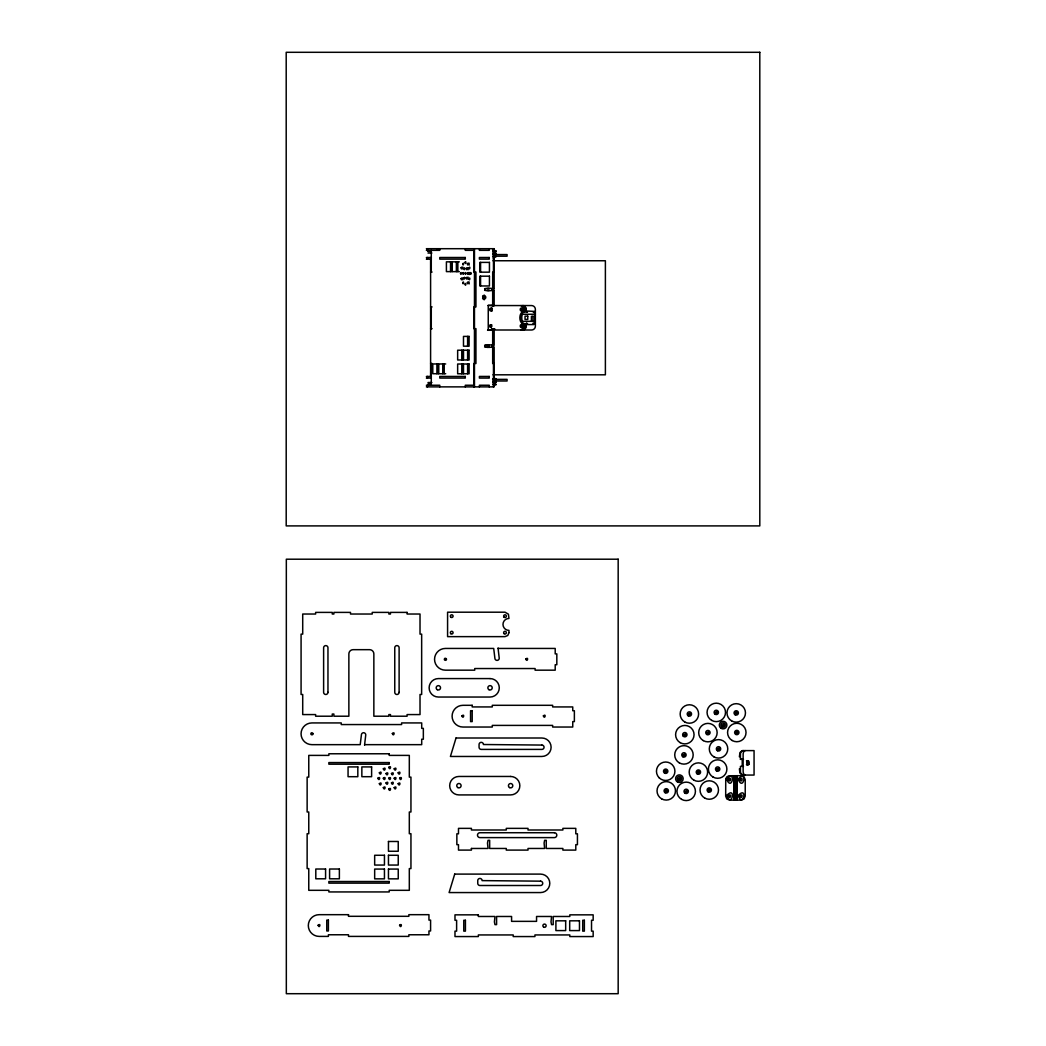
<?xml version="1.0" encoding="UTF-8"?>
<svg xmlns="http://www.w3.org/2000/svg" width="1046" height="1046" viewBox="0 0 1046 1046"><rect width="100%" height="100%" fill="white"/><g stroke="black" fill="none" stroke-linecap="round" stroke-linejoin="round"><path stroke-width="1.5" d="M492.679 346.893L492.679 363.511L494.157 363.511M492.679 305.288L492.679 290.304M493.464 272.052L493.464 248.7L493.464 250.334M524.621 323.763L524.321 328.026L522.359 330L524.321 328.026L524.621 323.763A5.975 3.426 -90 0 1 521.196 317.788A5.975 3.426 -90 0 1 524.621 311.813L524.321 307.55L522.359 305.563L524.556 308.505M523.706 330L525.667 328.026L525.968 323.763L522.869 323.763M523.706 305.563L525.667 307.55L525.968 311.813L522.869 311.813M739.391 768.81L739.927 773.072L743.366 775.06M739.391 756.859L739.927 752.597L742.333 750.753M742.242 766.365L742.242 759.304L740.45 759.304L740.45 754.414A3.805 2.17 -90 0 1 742.621 750.61L754.061 750.61L754.061 767.725L754.061 775.06L742.621 775.06A3.805 2.17 -90 0 1 740.45 771.255L740.45 766.365L743.458 766.365M491.359 310.662C491.424 312.113 491.424 306.949 491.359 308.4M491.934 310.78L491.934 308.269M491.359 324.914L491.594 326.797L491.489 324.783M521.013 330L522.987 328.026L523.288 323.763A5.975 3.426 -90 0 1 519.862 317.788A5.975 3.426 -90 0 1 523.288 311.813L522.987 307.55L521.013 305.563M313.002 733.795C313.042 735.377 310.427 735.037 310.871 733.508C311.25 731.455 314.624 734.161 311.917 733.795M446.498 659.307C446.537 660.889 443.922 660.549 444.367 659.019C444.733 656.966 448.119 659.673 445.413 659.307M683.744 734.684C690.151 731.755 680.515 738.829 685.915 734.684M678.305 778.669C684.712 775.74 675.075 782.813 680.475 778.669M682.868 754.898C689.275 751.969 679.639 759.043 685.038 754.898M688.294 714C694.701 711.071 685.065 718.131 690.465 714M685.104 791.351C691.524 788.436 681.887 795.496 687.287 791.351M706.835 732.605C713.241 729.69 703.605 736.75 709.005 732.605M715.203 712.391C721.609 709.463 711.973 716.536 717.373 712.391M717.438 748.858C723.858 745.929 714.222 752.989 719.609 748.858M722.015 725.087C728.421 722.158 718.785 729.219 724.185 725.087M716.575 769.058C722.982 766.143 713.346 773.203 718.746 769.058M471.197 272.888L471.197 273.987M364.557 745.131L365.747 734.946A2.17 2.17 0 0 0 364.139 732.801L363.59 732.723A2.17 2.17 0 0 0 361.406 734.854L360.203 744.66L311.917 744.66A10.865 10.865 0 0 1 301.052 733.795A10.865 10.865 0 0 1 311.917 722.93L341.244 722.93L341.244 724.564L401.612 724.564L401.612 722.93L421.708 722.93L421.708 728.356L423.342 728.356L423.342 739.221L421.708 739.221L421.708 744.66L364.649 744.66M462.803 267.07L462.803 268.953M469.066 263.095L469.183 265.083M462.803 277.922L462.803 279.805M469.066 272.496L469.183 274.483M469.066 281.91L469.183 283.897M493.437 328.849L491.829 330M493.163 330L494.771 328.849M468.033 267.684L468.033 269.776M468.033 277.085L468.033 279.19M492.928 328.954L491.542 328.954M492.431 328.954L493.817 328.954M742.333 750.753L743.366 750.61M426.376 248.7L494.157 248.7L494.157 288.67L488.547 288.134M436.77 249.353L437.686 249.353M426.376 250.334L439.778 250.334L439.778 248.7M473.773 250.334L465.287 250.334L465.287 248.7M493.215 250.661L495.922 250.661M427.997 251.197L430.69 251.197M493.215 251.197L495.922 251.197M427.997 251.419L431.37 251.419M492.993 251.419L495.909 251.419M427.997 253.04L431.854 253.04M492.993 253.04L495.909 253.04M493.215 253.263L495.922 253.263M493.215 253.812L495.922 253.812M493.215 254.348L495.922 254.348M493.006 254.57L507.075 254.57L507.075 256.192L493.006 256.192M493.215 256.414L495.922 256.414M493.215 256.95L495.922 256.95M426.376 257.499L431.383 257.499M426.376 259.133L431.383 259.133M492.967 260.755L605.386 260.755L605.386 374.808L492.967 374.808M459.325 261.84L452.238 261.84L452.238 271.62L459.325 271.62M430.599 272.052L432.076 272.052M494.157 272.052L492.679 272.052L492.679 288.67M484.612 288.67L487.763 288.134M484.612 290.304L487.763 290.84M488.09 305.563L531.564 305.563A3.805 3.805 0 0 1 535.369 309.368L535.369 326.208A3.805 3.805 0 0 1 531.564 330L488.09 330M492.274 305.641L494.026 305.863L491.829 305.563M521.601 305.707L524.281 305.707M522.15 306.099L524.831 306.099M522.621 306.726L525.301 306.726M430.599 306.923L432.076 306.923M522.987 307.55L525.667 307.55M523.209 308.505L525.89 308.505M492.182 308.348A1.36 0.785 -90 0 0 491.019 309.524L491.463 309.524M523.288 309.524L525.968 309.524M525.968 311.002L534.571 311.407L534.781 323.724L533.721 324.574L522.869 324.574M522.176 314.258L535.369 314.258M521.183 321.318L535.369 321.318M523.288 326.038L525.968 326.038M523.209 327.071L525.89 327.071M522.987 328.026L525.667 328.026M430.599 328.653L432.076 328.653M522.621 328.849L525.301 328.849M491.882 329.124L493.477 329.124M492.235 329.189L494.418 329.333M522.15 329.477L524.831 329.477M492.692 329.699L494.026 329.699M492.274 329.935L493.607 329.935M521.601 329.869L524.281 329.869M487.567 330.275L494.157 330.275L494.157 345.272L488.547 344.722M484.612 345.272L487.763 344.722M484.612 346.893L487.763 347.442M430.599 363.511L432.076 363.511M445.701 363.956L438.614 363.956L438.614 373.723L445.701 373.723M426.376 376.442L431.383 376.442M426.376 378.077L431.383 378.077M493.215 378.613L495.922 378.613M493.215 379.162L495.922 379.162M492.601 379.371L507.075 379.371L507.075 381.005L493.006 381.005M493.215 381.228L495.922 381.228M493.215 381.764L495.922 381.764M493.215 382.313L495.922 382.313M427.997 382.522L431.854 382.522M492.993 382.522L495.909 382.522M427.997 384.157L431.37 384.157M492.993 384.157L495.909 384.157M427.997 384.366L430.69 384.366M493.215 384.366L495.922 384.366M493.215 384.915L495.922 384.915M426.376 385.242L439.778 385.242L439.778 386.876M473.773 385.242L465.287 385.242L465.287 386.876M426.376 386.876L494.157 386.876L494.157 346.893L488.547 347.442M498.144 648.442L555.204 648.442L555.204 653.881L556.825 653.881L556.825 664.733L555.204 664.733L555.204 670.172L535.107 670.172L535.107 668.538L474.74 668.538L474.74 670.172L445.413 670.172A10.865 10.865 0 0 1 434.548 659.307A10.865 10.865 0 0 1 445.413 648.442L493.699 648.442L494.889 658.248A2.17 2.17 0 0 0 497.059 660.379L497.621 660.301A2.17 2.17 0 0 0 499.23 658.209L498.04 647.971M740.45 759.304L743.471 759.304M733.704 780.408L737.077 780.408M733.821 780.617L737.182 780.617L737.182 775.687M733.821 785.337L737.182 785.337L737.182 790.488L733.821 790.488M733.704 785.559L737.077 785.559L736.946 790.266M733.704 790.266L737.077 790.266M733.821 795.195L737.182 795.195L737.182 800.125M733.704 795.418L737.077 795.418M737.051 775.687L736.946 780.408M737.077 780.617L736.946 785.337M737.077 790.488L736.946 795.195M736.946 795.418L736.946 800.125M736.802 775.687L736.802 780.408M736.802 780.617L736.802 785.337M736.802 785.559L736.802 790.266M736.802 790.488L736.802 795.195M736.802 795.418L736.802 800.125M736.593 775.687L736.593 780.408M736.593 780.617L736.593 785.337M736.593 785.559L736.593 790.266M736.593 790.488L736.593 795.195M736.593 795.418L736.593 800.125M736.358 775.687L736.358 780.408M736.358 780.617L736.358 785.337M736.358 785.559L736.358 790.266M736.358 790.488L736.358 795.195M736.358 795.418L736.358 800.125M736.07 775.687L736.07 800.125M735.979 785.559L735.769 775.687M735.979 790.266L735.769 800.125M735.613 780.617L735.769 785.337M735.769 785.559L735.769 790.266M735.613 790.488L735.769 795.195M735.443 775.687L735.443 780.408M735.443 780.617L735.443 785.337M735.443 785.559L735.443 790.266M735.443 790.488L735.443 795.195M735.443 795.418L735.443 800.125M735.273 780.617L735.273 785.337M735.273 790.488L735.273 795.195M735.129 775.687L735.129 780.408M735.129 780.617L735.129 785.337M735.129 785.559L735.129 790.266M735.129 790.488L735.129 795.195M735.129 795.418L735.129 800.125M734.828 775.687L734.828 800.125M734.54 775.687L734.54 800.125M734.096 775.687L734.292 780.408M734.292 780.617L734.292 785.337M734.096 785.559L734.292 790.266M734.292 790.488L734.292 795.195M734.096 795.418L734.292 800.125M733.939 775.687L733.939 780.408M733.939 780.617L733.939 785.337M733.939 785.559L733.939 790.266M733.939 790.488L733.939 795.195M733.939 795.418L733.939 800.125M733.821 775.687L733.847 800.125M524.621 309.524L524.621 311.813M521.784 312.087L521.784 323.489M493.464 257.499L493.464 259.133M493.464 288.67L493.464 290.304M493.464 363.511L493.464 386.876M493.241 345.272L493.241 346.893M492.679 330.275L492.679 345.272M491.986 288.67L491.986 290.304M491.764 345.272L491.764 346.893M489.24 248.7L489.24 250.334L479.395 250.334L479.395 248.7M489.24 288.67L487.07 288.67M489.24 290.304L487.07 290.304M489.24 345.272L487.07 345.272M489.24 346.893L487.07 346.893M489.24 386.876L489.24 385.242L479.395 385.242L479.395 386.876M488.547 290.84L494.157 290.304L494.157 305.288L488.247 305.288L488.247 330.275M485.292 288.67L485.292 290.304M485.292 345.272L485.292 346.893M484.154 294.972L484.154 299.862M480.572 262.389L480.572 272.169M480.572 276.183L480.572 285.963M474.466 248.7L474.466 386.876M473.773 248.7L473.773 272.052L475.943 272.052L475.943 306.923L473.773 306.923L473.773 328.653L475.943 328.653L475.943 363.511L473.773 363.511L473.773 386.876M467.614 336.407L467.614 346.187M467.614 350.214L467.614 359.981M467.614 364.008L467.614 373.775M461.783 350.214L461.783 359.981M461.783 364.008L461.783 373.775M457.847 261.84L457.847 271.62M456.37 261.84L456.37 271.62M450.538 261.84L450.538 271.62M444.223 363.956L444.223 373.723M442.746 363.956L442.746 373.723M436.914 363.956L436.914 373.723M431.279 250.334L431.279 272.052M431.279 306.923L431.279 328.653M431.279 363.511L431.279 385.242M430.599 259.133L430.599 376.442M427.383 248.7L427.383 250.334M427.383 257.499L427.383 259.133M427.383 376.442L427.383 378.077M427.383 385.242L427.383 386.876M522.569 310.845A1.36 0.771 -90 0 1 521.588 309.524A1.36 0.771 -90 0 1 522.569 308.217M523.497 324.731A1.36 0.771 -90 0 1 523.902 324.731M522.569 327.359A1.36 0.771 -90 0 1 521.614 326.391A1.36 0.771 -90 0 1 522.163 324.731M746.439 760.952A2.17 1.242 -90 0 1 748.308 762.835A2.17 1.242 -90 0 1 746.439 764.718M745.301 775.06A3.805 2.17 -90 0 1 743.131 771.255L743.131 754.414A3.805 2.17 -90 0 1 745.301 750.61M491.241 327.006A1.36 0.785 -90 0 1 491.594 324.731M492.182 310.701A1.36 0.785 -90 0 1 491.019 309.524M482.585 296.214A1.634 1.477 90 0 1 484.664 296.214A1.634 1.477 90 0 1 484.664 298.515A1.634 1.477 90 0 1 482.585 298.515M388.458 869.069L388.458 878.849L398.238 878.849L398.238 869.069L388.458 869.069M388.458 855.275L388.458 865.055L398.238 865.055L398.238 855.275L388.458 855.275M388.458 841.481L388.458 851.261L398.238 851.261L398.238 841.481L388.458 841.481M407.09 612.394L407.09 614.028L420.021 614.028L420.021 634.124L421.656 634.124L421.656 694.479L420.021 694.479L420.021 714.575L407.09 714.575L407.09 716.209L390.472 716.209L390.472 714.575L388.851 714.575L388.851 716.209L373.853 716.209L373.853 653.907A4.236 4.236 0 0 0 369.617 649.671L353.103 649.671A4.236 4.236 0 0 0 348.867 653.907L348.867 716.209L333.883 716.209L333.883 714.039L332.249 714.039L332.249 716.209L315.631 716.209L315.631 714.575L302.712 714.575L302.712 694.479L301.078 694.479L301.078 634.124L302.712 634.124L302.712 614.028L315.631 614.028L315.631 612.394L332.249 612.394L332.249 614.028L333.883 614.028L333.883 612.394L350.502 612.394L350.502 614.028L372.232 614.028L372.232 612.394L388.851 612.394L388.851 614.028L390.472 614.028L390.472 612.394L407.09 612.394M471.419 848.463L471.419 850.097L458.488 850.097L458.488 844.671L456.854 844.671L456.854 833.806L458.488 833.806L458.488 828.367L471.419 828.367L471.419 830.001L506.277 830.001L506.277 828.367L528.008 828.367L528.008 830.001L562.879 830.001L562.879 828.367L575.797 828.367L575.797 833.806L577.431 833.806L577.431 844.671L575.797 844.671L575.797 850.097L562.879 850.097L562.879 848.463L546.26 848.463L546.26 840.317L544.626 840.317L544.09 843.037L544.626 848.463L528.008 848.463L528.008 850.097L506.277 850.097L506.277 848.463L489.659 848.463L489.659 840.317L488.037 840.317L487.488 843.037L488.037 848.463L471.419 848.463M460.502 273.15C460.946 277.033 461.94 270.561 460.502 273.15M461.116 267.724C461.561 271.607 462.554 265.122 461.116 267.724M461.116 278.589C461.561 282.459 462.554 275.987 461.116 278.589M462.79 263.749C463.195 267.593 464.306 261.199 462.79 263.749M462.79 273.15C463.234 277.033 464.228 270.561 462.79 273.15M462.79 282.564C463.195 286.408 464.306 280.014 462.79 282.564M463.94 268.456C464.332 272.3 465.457 265.906 463.94 268.456M463.94 277.857C464.332 281.714 465.457 275.307 463.94 277.857M465.091 262.298C465.483 266.142 466.594 259.748 465.091 262.298M465.091 273.15C465.535 277.033 466.529 270.561 465.091 273.15M465.091 284.015C465.483 287.872 466.594 281.466 465.091 284.015M466.228 268.456C466.634 272.3 467.745 265.906 466.228 268.456M466.228 277.857C466.634 281.714 467.745 275.307 466.228 277.857M467.379 263.749C467.784 267.593 468.896 261.199 467.379 263.749M467.379 273.15C467.824 277.033 468.817 270.561 467.379 273.15M467.379 282.564C467.784 286.408 468.896 280.014 467.379 282.564M469.066 267.724C469.471 271.568 470.556 265.2 469.066 267.724M469.066 278.589C469.471 282.42 470.556 276.066 469.066 278.589M469.68 273.15C470.125 277.033 471.118 270.561 469.68 273.15M725.741 778.878L725.676 796.163L726.826 798.974L729.637 800.125L741.261 800.125L744.059 798.974L745.223 796.163L745.223 779.649L744.059 776.851L741.261 775.687L728.866 775.766L726.826 776.851L725.741 778.878M726.604 779.035C731.782 792.45 736.515 768.64 726.604 779.035M726.604 795.548C731.782 808.95 736.515 785.154 726.604 795.548M728.356 779.388C730.356 784.461 732.148 775.465 728.356 779.388M728.356 795.901C730.356 800.975 732.148 791.979 728.356 795.901M738.11 779.035C743.288 792.45 748.021 768.64 738.11 779.035M738.11 795.548C743.288 808.95 748.021 785.154 738.11 795.548M739.875 779.388C741.875 784.461 743.654 775.465 739.875 779.388M739.875 795.901C741.875 800.975 743.654 791.979 739.875 795.901M318.115 925.252C319.448 929.41 321.344 922.337 318.115 925.252M377.881 778.224C379.214 782.369 381.11 775.295 377.881 778.224M379.345 772.798C380.666 776.943 382.561 769.869 379.345 772.798M379.345 783.663C380.666 787.808 382.561 780.734 379.345 783.663M383.32 768.823C384.653 772.968 386.549 765.894 383.32 768.823M383.32 778.224C384.653 782.369 386.549 775.295 383.32 778.224M383.32 787.638C384.653 791.783 386.549 784.709 383.32 787.638M386.026 773.517C387.36 777.675 389.256 770.601 386.026 773.517M392.342 733.508C393.662 737.665 395.558 730.579 392.342 733.508M386.026 782.931C387.36 787.076 389.256 780.002 386.026 782.931M388.746 767.359C390.08 771.517 391.975 764.43 388.746 767.359M388.746 778.224C390.08 782.369 391.975 775.295 388.746 778.224M388.746 789.089C390.08 793.234 391.975 786.161 388.746 789.089M391.466 773.517C392.799 777.675 394.695 770.601 391.466 773.517M391.466 782.931C392.799 787.076 394.695 780.002 391.466 782.931M394.185 768.823C395.506 772.968 397.402 765.894 394.185 768.823M394.185 778.224C395.506 782.369 397.402 775.295 394.185 778.224M394.185 787.638C395.506 791.783 397.402 784.709 394.185 787.638M398.16 772.798C399.48 776.943 401.376 769.869 398.16 772.798M398.16 783.663C399.48 787.808 401.376 780.734 398.16 783.663M399.611 778.224C400.945 782.369 402.841 775.295 399.611 778.224M399.585 925.252C400.919 929.41 402.815 922.337 399.585 925.252M461.914 715.882C463.234 720.04 465.13 712.954 461.914 715.882M508.957 632.673L507.794 635.471L504.996 636.635L447.583 636.635L447.583 612.198L504.996 612.198L508.421 614.172L508.957 618.434A5.975 5.975 0 0 0 502.982 624.41A5.975 5.975 0 0 0 508.957 630.385L508.957 632.673M525.837 659.019C527.158 663.177 529.054 656.104 525.837 659.019M543.371 715.882C544.705 720.04 546.6 712.954 543.371 715.882M664.641 770.954C665.962 775.112 667.858 768.039 664.641 770.954M665.204 790.567C666.524 794.712 668.42 787.638 665.204 790.567M697.355 771.817C698.676 775.975 700.572 768.888 697.355 771.817M708.207 789.743C709.541 793.888 711.437 786.814 708.207 789.743M735.181 712.627C736.515 716.772 738.411 709.698 735.181 712.627M735.743 732.226C737.077 736.371 738.973 729.297 735.743 732.226M526.426 311.891L527.446 312.27L526.491 311.773M526.426 323.292L527.446 323.685L526.426 323.292M533.225 311.891L534.231 312.27L533.277 311.773M533.225 323.292L534.231 323.685L533.225 323.292M456.03 738.005L450.421 756.467L541.88 756.467A9.231 9.231 0 0 0 551.111 747.236A9.231 9.231 0 0 0 541.88 738.005L456.03 738.005M454.709 874.103L449.1 892.565L540.56 892.565A9.231 9.231 0 0 0 549.791 883.334A9.231 9.231 0 0 0 540.56 874.103L454.709 874.103M759.801 52.3L286.199 52.3L286.199 525.903L759.801 525.903L759.801 52.3M465.287 257.499L439.778 257.499L439.778 259.133L465.287 259.133L465.287 257.499M489.24 257.499L479.395 257.499L479.395 259.133L489.24 259.133L489.24 257.499M452.016 261.84L446.407 261.84L446.407 271.62L452.016 271.62L452.016 261.84M489.436 262.389L479.879 262.389L479.879 272.169L489.436 272.169L489.436 262.389M489.436 276.183L479.879 276.183L479.879 285.963L489.436 285.963L489.436 276.183M527.759 316.154L525.04 316.154L525.04 319.409L527.759 319.409L527.759 316.154M533.055 316.297L531.42 316.297L531.42 320.612L533.055 320.612L533.055 316.297M469.092 336.407L463.483 336.407L463.483 346.187L469.092 346.187L469.092 336.407M463.26 350.214L457.651 350.214L457.651 359.981L463.26 359.981L463.26 350.214M469.092 350.214L463.483 350.214L463.483 359.981L469.092 359.981L469.092 350.214M438.392 363.956L432.783 363.956L432.783 373.723L438.392 373.723L438.392 363.956M463.26 364.008L457.651 364.008L457.651 373.775L463.26 373.775L463.26 364.008M469.092 364.008L463.483 364.008L463.483 373.775L469.092 373.775L469.092 364.008M465.287 376.442L439.778 376.442L439.778 378.077L465.287 378.077L465.287 376.442M489.24 376.442L479.395 376.442L479.395 378.077L489.24 378.077L489.24 376.442M618.173 559.205L286.329 559.205L286.329 993.7L618.173 993.7L618.173 559.205M490.038 678.579L438.352 678.579A9.231 9.231 0 0 0 429.122 687.81A9.231 9.231 0 0 0 438.352 697.041L490.038 697.041A9.231 9.231 0 0 0 499.282 687.81A9.231 9.231 0 0 0 490.038 678.579M472.191 705.305L462.96 705.305A10.865 10.865 0 0 0 452.094 716.17A10.865 10.865 0 0 0 462.96 727.035L492.287 727.035L492.287 725.401L552.654 725.401L552.654 727.035L572.75 727.035L572.75 721.596L574.372 721.596L574.372 710.731L572.75 710.731L572.75 706.939L552.654 706.939L552.654 705.305L492.287 705.305L492.287 706.939L472.191 706.939L472.191 705.305M472.191 710.731L470.556 710.731L470.556 721.596L472.191 721.596L472.191 710.731M541.88 745.066L483.422 744.517A2.17 2.17 0 0 0 481.238 742.346A2.17 2.17 0 0 0 479.068 744.517L479.068 747.236A2.17 2.17 0 0 0 481.238 749.407L541.88 749.407A2.17 2.17 0 0 0 544.051 747.236A2.17 2.17 0 0 0 541.88 745.066M389.217 753.774L328.862 753.774L328.862 755.395L308.766 755.395L308.766 777.126L307.132 777.126L307.132 811.997L308.766 811.997L308.766 833.714L307.132 833.714L307.132 868.585L308.766 868.585L308.766 890.316L328.862 890.316L328.862 891.937L389.217 891.937L389.217 890.316L409.313 890.316L409.313 868.585L410.947 868.585L410.947 833.714L409.313 833.714L409.313 811.997L410.947 811.997L410.947 777.126L409.313 777.126L409.313 755.395L389.217 755.395L389.217 753.774M389.217 762.573L328.862 762.573L328.862 764.195L389.217 764.195L389.217 762.573M357.824 766.914L348.057 766.914L348.057 776.694L357.824 776.694L357.824 766.914M371.618 766.914L361.851 766.914L361.851 776.694L371.618 776.694L371.618 766.914M510.618 776.459L458.933 776.459A9.231 9.231 0 0 0 449.688 785.69A9.231 9.231 0 0 0 458.933 794.921L510.618 794.921A9.231 9.231 0 0 0 519.849 785.69A9.231 9.231 0 0 0 510.618 776.459M554.354 832.721L479.944 832.721A2.445 2.445 0 0 0 477.499 835.166A2.445 2.445 0 0 0 479.944 837.611L554.354 837.611A2.445 2.445 0 0 0 556.799 835.166A2.445 2.445 0 0 0 554.354 832.721M384.444 855.275L374.664 855.275L374.664 865.055L384.444 865.055L384.444 855.275M325.581 869.017L315.8 869.017L315.8 878.797L325.581 878.797L325.581 869.017M339.375 869.017L329.595 869.017L329.595 878.797L339.375 878.797L339.375 869.017M384.444 869.069L374.664 869.069L374.664 878.849L384.444 878.849L384.444 869.069M540.56 881.163L482.088 880.614A2.17 2.17 0 0 0 479.918 878.444A2.17 2.17 0 0 0 477.747 880.614L477.747 883.334A2.17 2.17 0 0 0 479.918 885.504L540.56 885.504A2.17 2.17 0 0 0 542.73 883.334A2.17 2.17 0 0 0 540.56 881.163M389.217 881.517L328.862 881.517L328.862 883.138L389.217 883.138L389.217 881.517M348.488 914.675L319.161 914.675A10.865 10.865 0 0 0 308.309 925.54A10.865 10.865 0 0 0 319.161 936.405L328.392 936.405L328.392 934.771L348.488 934.771L348.488 936.405L408.855 936.405L408.855 934.771L428.952 934.771L428.952 930.966L430.586 930.966L430.586 920.114L428.952 920.114L428.952 914.675L408.855 914.675L408.855 916.309L348.488 916.309L348.488 914.675M478.349 914.845L454.984 914.845L454.984 920.271L456.618 920.271L456.618 931.136L454.984 931.136L454.984 936.562L478.349 936.562L478.349 934.941L513.207 934.941L513.207 936.562L534.937 936.562L534.937 934.941L569.809 934.941L569.809 936.562L593.16 936.562L593.16 931.136L591.526 931.136L591.526 920.271L593.16 920.271L593.16 914.845L569.809 914.845L569.809 916.479L553.19 916.479L553.19 924.625L551.556 924.625L551.007 921.905L551.556 916.479L536.559 916.479L536.559 921.356L511.586 921.356L511.586 916.479L496.589 916.479L496.589 924.625L494.967 924.625L494.418 921.905L494.967 916.479L478.349 916.479L478.349 914.845M328.392 920.114L326.77 920.114L326.77 930.966L328.392 930.966L328.392 920.114M465.418 920.271L463.783 920.271L463.783 931.136L465.418 931.136L465.418 920.271M584.361 920.271L582.727 920.271L582.727 931.136L584.361 931.136L584.361 920.271M565.677 920.82L555.897 920.82L555.897 930.587L565.677 930.587L565.677 920.82M579.471 920.82L569.691 920.82L569.691 930.587L579.471 930.587L579.471 920.82M399.114 692.308L399.114 647.775A2.17 2.17 0 0 0 396.944 645.604A2.17 2.17 0 0 0 394.76 647.775L394.76 692.308A2.17 2.17 0 0 0 396.944 694.479A2.17 2.17 0 0 0 399.114 692.308M327.96 692.308L327.96 647.775A2.17 2.17 0 0 0 325.79 645.604A2.17 2.17 0 0 0 323.619 647.775L323.619 692.308A2.17 2.17 0 0 0 325.79 694.479A2.17 2.17 0 0 0 327.96 692.308M697.316 773.988A2.17 2.17 0 0 0 700.572 772.105A2.17 2.17 0 0 0 697.316 770.222A2.17 2.17 0 0 0 697.316 773.988M693.786 780.094A9.231 9.231 0 0 0 707.632 772.105A9.231 9.231 0 0 0 693.786 764.103A9.231 9.231 0 0 0 693.786 780.094M708.181 791.9A2.17 2.17 0 0 0 711.437 790.031A2.17 2.17 0 0 0 708.181 788.148A2.17 2.17 0 0 0 708.181 791.9M704.651 798.02A9.231 9.231 0 0 0 718.497 790.031A9.231 9.231 0 0 0 704.651 782.029A9.231 9.231 0 0 0 704.651 798.02M682.868 756.781A2.17 2.17 0 0 0 686.124 754.898A2.17 2.17 0 0 0 682.868 753.015A2.17 2.17 0 0 0 682.868 756.781M679.338 762.887A9.231 9.231 0 0 0 693.184 754.898A9.231 9.231 0 0 0 679.338 746.896A9.231 9.231 0 0 0 679.338 762.887M717.438 750.727A2.17 2.17 0 0 0 720.707 748.858A2.17 2.17 0 0 0 717.438 746.975A2.17 2.17 0 0 0 717.438 750.727M713.908 756.846A9.231 9.231 0 0 0 727.768 748.858A9.231 9.231 0 0 0 713.908 740.856A9.231 9.231 0 0 0 713.908 756.846M706.835 734.488A2.17 2.17 0 0 0 710.09 732.605A2.17 2.17 0 0 0 706.835 730.723A2.17 2.17 0 0 0 706.835 734.488M703.304 740.607A9.231 9.231 0 0 0 717.151 732.605A9.231 9.231 0 0 0 703.304 724.617A9.231 9.231 0 0 0 703.304 740.607M688.294 715.882A2.17 2.17 0 0 0 691.55 714A2.17 2.17 0 0 0 688.294 712.117A2.17 2.17 0 0 0 688.294 715.882M684.764 721.988A9.231 9.231 0 0 0 698.61 714A9.231 9.231 0 0 0 684.764 705.998A9.231 9.231 0 0 0 684.764 721.988M683.286 736.214A2.17 2.17 0 0 0 686.921 735.246A2.17 2.17 0 0 0 684.267 732.579A2.17 2.17 0 0 0 683.286 736.214M680.214 742.673A9.231 9.231 0 0 0 694.06 734.684A9.231 9.231 0 0 0 680.214 726.682A9.231 9.231 0 0 0 680.214 742.673M716.575 770.941A2.17 2.17 0 0 0 719.831 769.058A2.17 2.17 0 0 0 716.575 767.189A2.17 2.17 0 0 0 716.575 770.941M713.045 777.06A9.231 9.231 0 0 0 726.892 769.058A9.231 9.231 0 0 0 713.045 761.07A9.231 9.231 0 0 0 713.045 777.06M748.831 764.378A2.17 1.242 -90 0 0 748.269 760.743A2.17 1.242 -90 0 0 746.752 763.397A2.17 1.242 -90 0 0 748.831 764.378M715.203 714.274A2.17 2.17 0 0 0 718.458 712.391A2.17 2.17 0 0 0 715.203 710.509A2.17 2.17 0 0 0 715.203 714.274M711.672 720.393A9.231 9.231 0 0 0 725.519 712.391A9.231 9.231 0 0 0 711.672 704.403A9.231 9.231 0 0 0 711.672 720.393M735.704 734.384A2.17 2.17 0 0 0 738.973 732.501A2.17 2.17 0 0 0 735.704 730.631A2.17 2.17 0 0 0 735.704 734.384M732.174 740.503A9.231 9.231 0 0 0 746.033 732.501A9.231 9.231 0 0 0 732.174 724.512A9.231 9.231 0 0 0 732.174 740.503M684.659 792.894A2.17 2.17 0 0 0 688.294 791.914A2.17 2.17 0 0 0 685.64 789.259A2.17 2.17 0 0 0 684.659 792.894M681.574 799.353A9.231 9.231 0 0 0 695.433 791.351A9.231 9.231 0 0 0 681.574 783.362A9.231 9.231 0 0 0 681.574 799.353M678.305 780.551A2.17 2.17 0 0 0 681.561 778.669A2.17 2.17 0 0 0 678.305 776.786A2.17 2.17 0 0 0 678.305 780.551M677.481 781.963A3.805 3.805 0 0 0 683.182 778.669A3.805 3.805 0 0 0 677.481 775.374A3.805 3.805 0 0 0 677.481 781.963M665.164 792.724A2.17 2.17 0 0 0 668.42 790.841A2.17 2.17 0 0 0 665.164 788.959A2.17 2.17 0 0 0 665.164 792.724M661.634 798.843A9.231 9.231 0 0 0 675.481 790.841A9.231 9.231 0 0 0 661.634 782.853A9.231 9.231 0 0 0 661.634 798.843M735.142 714.784A2.17 2.17 0 0 0 738.411 712.901A2.17 2.17 0 0 0 735.142 711.019A2.17 2.17 0 0 0 735.142 714.784M731.612 720.903A9.231 9.231 0 0 0 745.471 712.901A9.231 9.231 0 0 0 731.612 704.912A9.231 9.231 0 0 0 731.612 720.903M664.602 773.125A2.17 2.17 0 0 0 667.858 771.242A2.17 2.17 0 0 0 664.602 769.359A2.17 2.17 0 0 0 664.602 773.125M659.15 777.766A9.231 9.231 0 0 0 674.605 773.635A9.231 9.231 0 0 0 663.295 762.325A9.231 9.231 0 0 0 659.15 777.766M722.015 726.957A2.17 2.17 0 0 0 725.27 725.087A2.17 2.17 0 0 0 722.015 723.204A2.17 2.17 0 0 0 722.015 726.957M721.191 728.369A3.805 3.805 0 0 0 726.892 725.087A3.805 3.805 0 0 0 721.191 721.792A3.805 3.805 0 0 0 721.191 728.369M488.953 689.693A2.17 2.17 0 0 0 492.221 687.81A2.17 2.17 0 0 0 488.953 685.928A2.17 2.17 0 0 0 488.953 689.693M437.267 689.693A2.17 2.17 0 0 0 440.523 687.81A2.17 2.17 0 0 0 437.267 685.928A2.17 2.17 0 0 0 437.267 689.693M509.533 787.573A2.17 2.17 0 0 0 512.788 785.69A2.17 2.17 0 0 0 509.533 783.807A2.17 2.17 0 0 0 509.533 787.573M457.834 787.573A2.17 2.17 0 0 0 461.103 785.69A2.17 2.17 0 0 0 457.834 783.807A2.17 2.17 0 0 0 457.834 787.573M504.041 617.114A1.36 1.36 0 0 0 506.316 616.512A1.36 1.36 0 0 0 504.656 614.839A1.36 1.36 0 0 0 504.041 617.114M504.041 633.628A1.36 1.36 0 0 0 506.316 633.013A1.36 1.36 0 0 0 504.656 631.353A1.36 1.36 0 0 0 504.041 633.628M450.748 633.628A1.36 1.36 0 0 0 453.023 633.013A1.36 1.36 0 0 0 451.362 631.353A1.36 1.36 0 0 0 450.748 633.628M450.748 617.114A1.36 1.36 0 0 0 453.023 616.512A1.36 1.36 0 0 0 451.362 614.839A1.36 1.36 0 0 0 450.748 617.114M543.685 927.109A1.634 1.634 0 0 0 546.13 925.697A1.634 1.634 0 0 0 543.685 924.298A1.634 1.634 0 0 0 543.685 927.109M521.575 310.492A1.36 0.785 -90 0 0 521.222 308.217A1.36 0.785 -90 0 0 520.267 309.877A1.36 0.785 -90 0 0 521.575 310.492M521.575 327.006A1.36 0.785 -90 0 0 521.222 324.731A1.36 0.785 -90 0 0 520.267 326.391A1.36 0.785 -90 0 0 521.575 327.006M491.005 327.006A1.36 0.785 -90 0 0 490.666 324.731A1.36 0.785 -90 0 0 489.711 326.391A1.36 0.785 -90 0 0 491.005 327.006M491.005 310.492A1.36 0.785 -90 0 0 490.666 308.217A1.36 0.785 -90 0 0 489.711 309.877A1.36 0.785 -90 0 0 491.005 310.492M483.03 296.554A1.634 1.477 90 0 0 484.311 298.999A1.634 1.477 90 0 0 485.592 296.554A1.634 1.477 90 0 0 483.03 296.554"/></g></svg>
